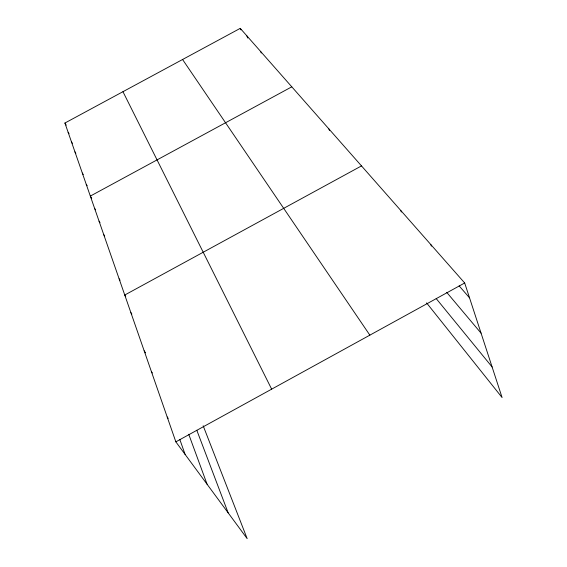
<?xml version="1.0" encoding="UTF-8"?>
<svg xmlns="http://www.w3.org/2000/svg" width="567" height="567" viewBox="0 0 567 567"><rect width="100%" height="100%" fill="white"/><g stroke="black" fill="none" stroke-linecap="round" stroke-linejoin="round"><path stroke-width="0.85" d="M203.17 425.76L247.169 538.65L175.848 441.849L464.685 282.99L502.086 397.538L426.582 302.891M361.491 165.911L124.761 295.024L125.725 296.449M291.792 86.829L90.33 196.083L91.712 198.216M175.848 441.849L64.914 123.039L240.252 28.35L464.685 282.99M459.128 285.867L469.533 297.845M446.753 292.388L481.064 333.162M436.207 298.589L492.106 366.969M167.194 416.979L168.208 418.375M151.403 371.591L152.381 372.98M144.174 350.824L145.62 352.887M130.885 312.63L131.87 314.068M182.567 59.5L369.854 335.147M119.113 278.794L120.062 280.211M103.733 234.589L104.697 236.049M99.062 221.18L100.012 222.625M94.604 208.358L95.54 209.79M86.241 184.332L87.148 185.735M82.321 173.063L83.271 174.544M74.943 151.864L75.872 153.317M71.47 141.885L72.385 143.316M68.132 132.281L69.032 133.706M64.914 123.039L66.24 125.151M122.954 91.698L271.65 389.153M240.252 28.35L240.918 29.867M246.773 35.756L247.786 38.06M260.6 51.434L261.281 53.014M328.825 128.851L329.484 130.488M196.813 430.261L228.154 512.837M188.74 434.287L207.104 484.268M400.749 210.442L401.323 212.023M179.824 439.482L185.104 454.415M430.814 244.554L431.374 246.17"/></g></svg>
